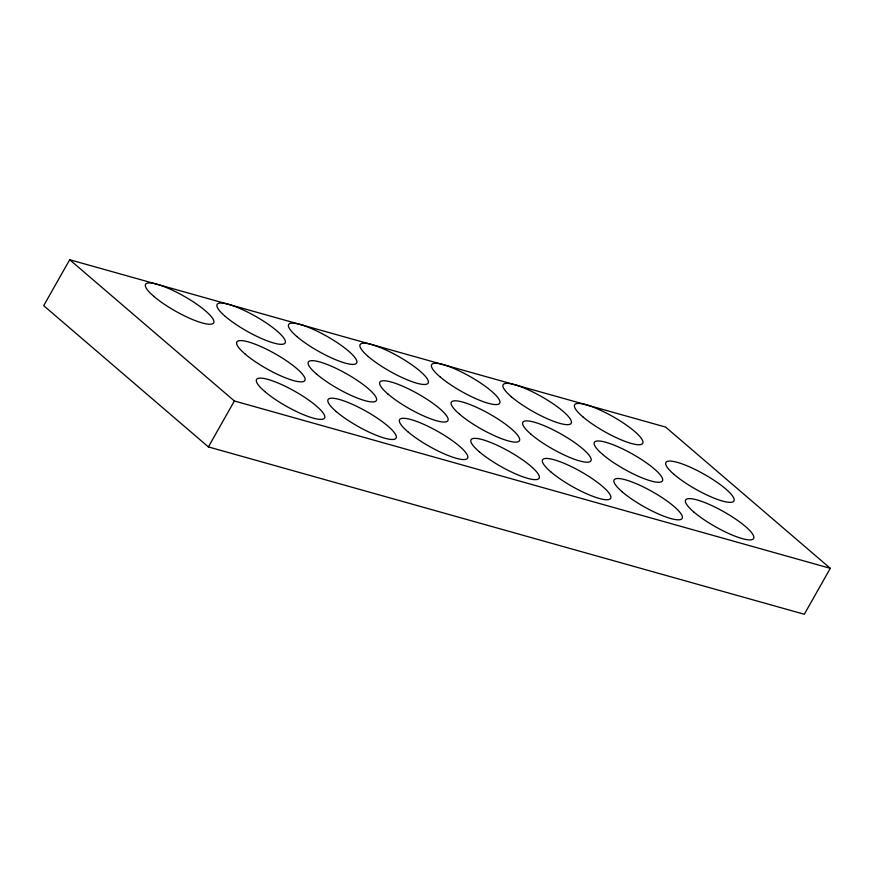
<?xml version="1.0" encoding="UTF-8"?>
<svg xmlns="http://www.w3.org/2000/svg" width="874" height="874" viewBox="0 0 874 874"><rect width="100%" height="100%" fill="white"/><g stroke="black" fill="none" stroke-linecap="round" stroke-linejoin="round"><path stroke-width="1.31" d="M69.691 259.731L43.7 305.671L208.383 446.92L804.309 614.269L830.3 568.329L665.617 427.08L69.691 259.731L234.374 400.98L830.3 568.329M208.383 446.92L234.374 400.98M582.871 416.843A39.079 8.587 29.5 0 0 641.123 444.462A39.079 8.587 29.5 0 0 602.099 410.977A39.079 8.587 29.5 0 0 582.871 416.843M511.366 396.763A39.079 8.587 29.5 0 0 569.619 424.382A39.079 8.587 29.5 0 0 530.584 390.897A39.079 8.587 29.5 0 0 511.366 396.763M439.851 376.683A39.079 8.587 29.5 0 0 498.104 404.301A39.079 8.587 29.5 0 0 459.068 370.816A39.079 8.587 29.5 0 0 439.851 376.683M368.336 356.592A39.079 8.587 29.5 0 0 426.588 384.21A39.079 8.587 29.5 0 0 387.564 350.736A39.079 8.587 29.5 0 0 368.336 356.592M296.832 336.512A39.079 8.587 29.5 0 0 355.084 364.13A39.079 8.587 29.5 0 0 316.049 330.656A39.079 8.587 29.5 0 0 296.832 336.512M225.317 316.432A39.079 8.587 29.5 0 0 283.569 344.05A39.079 8.587 29.5 0 0 244.534 310.576A39.079 8.587 29.5 0 0 225.317 316.432M153.802 296.352A39.079 8.587 29.5 0 0 212.054 323.97A39.079 8.587 29.5 0 0 173.03 290.485A39.079 8.587 29.5 0 0 153.802 296.352M479.28 451.76A39.079 8.587 29.5 0 0 537.532 479.367A39.079 8.587 29.5 0 0 498.497 445.893A39.079 8.587 29.5 0 0 479.28 451.76M407.776 431.669A39.079 8.587 29.5 0 0 466.028 459.287A39.079 8.587 29.5 0 0 426.993 425.813A39.079 8.587 29.5 0 0 407.776 431.669M316.541 374.05A39.079 8.587 29.5 0 0 374.793 401.669A39.079 8.587 29.5 0 0 335.769 368.194A39.079 8.587 29.5 0 0 316.541 374.05M245.037 353.97A39.079 8.587 29.5 0 0 303.289 381.588A39.079 8.587 29.5 0 0 264.254 348.114A39.079 8.587 29.5 0 0 245.037 353.97M602.59 454.382A39.079 8.587 29.5 0 0 660.842 482A39.079 8.587 29.5 0 0 621.807 448.515A39.079 8.587 29.5 0 0 602.59 454.382M531.075 434.302A39.079 8.587 29.5 0 0 589.327 461.92A39.079 8.587 29.5 0 0 550.303 428.435A39.079 8.587 29.5 0 0 531.075 434.302M459.571 414.221A39.079 8.587 29.5 0 0 517.823 441.84A39.079 8.587 29.5 0 0 478.788 408.355A39.079 8.587 29.5 0 0 459.571 414.221M388.056 394.13A39.079 8.587 29.5 0 0 446.308 421.749A39.079 8.587 29.5 0 0 407.273 388.274A39.079 8.587 29.5 0 0 388.056 394.13M693.814 512A39.079 8.587 29.5 0 0 752.066 539.619A39.079 8.587 29.5 0 0 713.031 506.144A39.079 8.587 29.5 0 0 693.814 512M336.261 411.588A39.079 8.587 29.5 0 0 394.513 439.207A39.079 8.587 29.5 0 0 355.478 405.733A39.079 8.587 29.5 0 0 336.261 411.588M264.746 391.508A39.079 8.587 29.5 0 0 322.998 419.127A39.079 8.587 29.5 0 0 283.963 385.653A39.079 8.587 29.5 0 0 264.746 391.508M674.105 474.462A39.079 8.587 29.5 0 0 732.357 502.08A39.079 8.587 29.5 0 0 693.322 468.606A39.079 8.587 29.5 0 0 674.105 474.462M622.31 491.92A39.079 8.587 29.5 0 0 680.562 519.538A39.079 8.587 29.5 0 0 641.527 486.053A39.079 8.587 29.5 0 0 622.31 491.92M550.795 471.84A39.079 8.587 29.5 0 0 609.047 499.458A39.079 8.587 29.5 0 0 570.012 465.973A39.079 8.587 29.5 0 0 550.795 471.84"/></g></svg>
